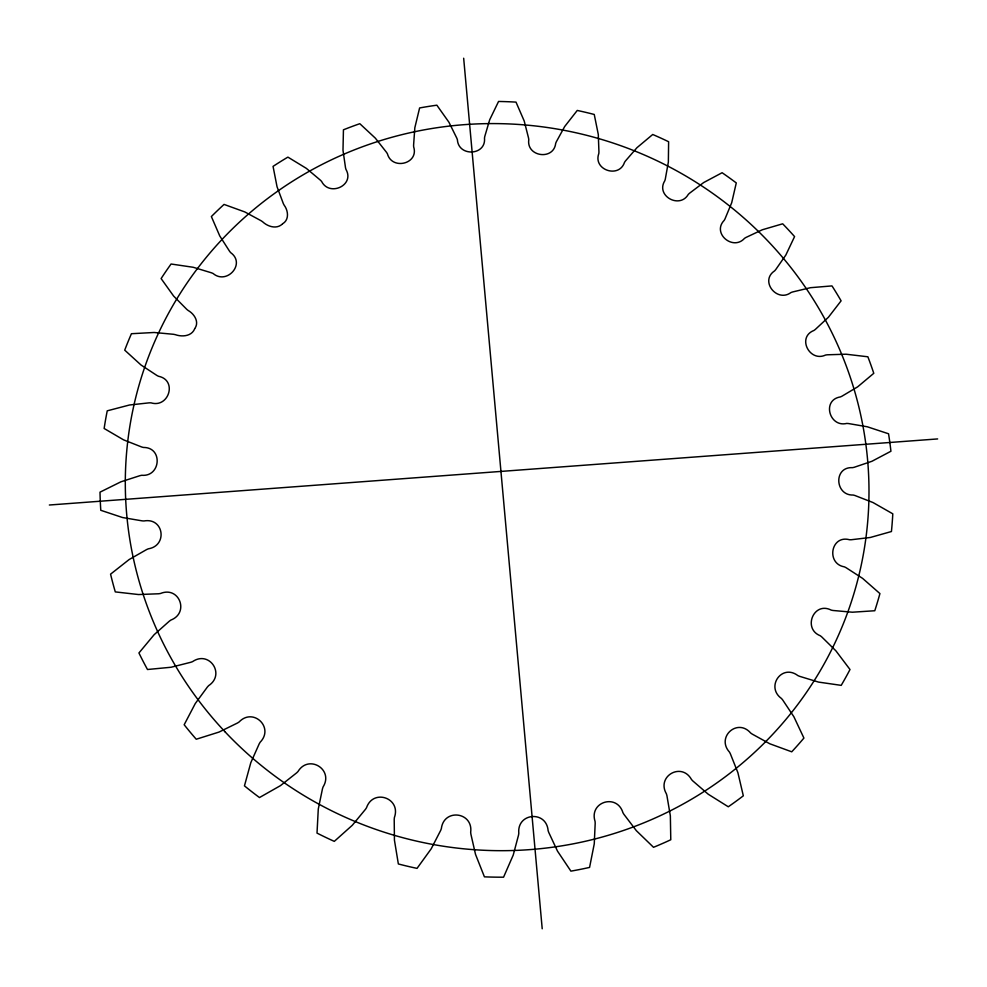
<?xml version="1.0" encoding="UTF-8"?>
<svg xmlns="http://www.w3.org/2000/svg" width="987" height="987" viewBox="0 0 987 987"><rect width="100%" height="100%" fill="white"/><g stroke="black" fill="none" stroke-linecap="round" stroke-linejoin="round"><path stroke-width="1.48" d="M194.895 328.424C199.46 321.787 194.192 313.878 188.159 310.473A61.465 58.011 -6.7 0 1 186.79 309.375L173.638 296.075L161.115 278.568A397.23 387.336 13.6 0 1 171.072 264.01L193.218 267.28L211.526 272.831A62.144 58.887 -10.9 0 1 213.155 273.535C226.837 285.12 246.071 263.726 230.711 252.672A60.886 57.283 -2.8 0 1 229.613 251.34L219.743 235.918L211.366 216.548A397.23 387.336 13.6 0 1 224.049 204.42L244.751 211.909L261.271 220.841A61.502 58.048 -6.9 0 1 262.69 221.841C267.847 226.652 276.668 229.49 282.393 223.987M194.673 328.844C191.564 336.407 182.027 337.048 175.279 334.655A62.835 59.788 -15.1 0 0 173.515 334.297L154.145 332.483L131.431 333.717A397.23 387.336 13.6 0 0 124.72 350.151L140.981 364.968L156.933 375.479A62.119 58.838 -10.7 0 0 158.525 376.281C177.611 380.143 168.9 408.31 151.011 402.844A63.513 60.713 -19.6 0 0 149.185 402.844L129.556 404.991L107.238 410.826A397.23 387.336 13.6 0 0 104.141 428.481L123.548 439.844L141.684 446.988A62.798 59.738 -14.9 0 0 143.448 447.456C163.126 447.247 160.807 477.005 141.77 475.278A64.155 61.638 -24.5 0 0 139.957 475.66L120.92 481.804L100.008 492.168A397.23 387.336 13.6 0 0 100.785 510.291L122.548 517.533L142.128 520.852A63.476 60.663 -19.4 0 0 143.979 520.963C163.83 517.348 167.827 545.663 148.371 548.809A64.723 62.526 -30 0 0 146.644 549.549L129.087 559.58L110.569 574.163A397.23 387.336 13.6 0 0 115.294 591.904L138.501 594.544L158.636 593.767A64.118 61.601 -24.2 0 0 160.499 593.483C179.264 585.784 189.59 612.791 170.911 620.058A65.191 63.328 -36.5 0 0 169.357 621.156L154.132 634.703L138.933 652.975A397.23 387.336 13.6 0 0 147.495 669.507L171.059 667.249L190.836 662.265A64.698 62.477 -29.7 0 0 192.613 661.598C209.429 650.112 225.616 674.429 208.676 685.62A65.537 63.995 -44.6 0 0 207.393 687.014L195.266 703.558L184.174 724.754A397.23 387.336 13.6 0 0 196.24 739.238L219.052 732.058L237.522 722.99A65.167 63.291 -36.2 0 0 239.125 721.953C253.215 707.161 274.46 727.567 260.173 742.199A65.747 64.488 -55.3 0 0 259.199 743.853L250.809 762.68L244.455 785.862A397.23 387.336 13.6 0 0 259.482 797.545L280.419 785.664L296.643 772.858A65.524 63.958 -44.1 0 0 298.012 771.501C308.697 754.019 333.951 769.515 323.082 786.935A65.833 64.747 -69.3 0 0 322.478 788.761L318.283 809.007L317.012 833.102A397.23 387.336 13.6 0 0 334.297 841.368L352.31 825.268L365.486 809.291A65.734 64.463 -54.6 0 0 366.535 807.674C373.271 788.28 401.339 798.125 394.405 817.483A65.833 64.723 -85.1 0 0 394.208 819.407L394.43 840.11L398.353 863.958A397.23 387.336 13.6 0 0 417.032 868.375L431.208 848.808L440.683 830.388A65.833 64.735 -68.5 0 0 441.362 828.587C443.829 808.168 473.316 811.919 470.676 832.275A65.734 64.439 81.2 0 0 470.898 834.188L475.524 854.384L484.42 876.838A397.23 387.336 13.6 0 0 503.567 877.184L513.228 855.075L518.533 835.088A65.833 64.735 -84.3 0 0 518.804 833.188C516.88 812.745 546.391 810.191 548.118 830.61A65.5 63.933 70.9 0 0 548.735 832.423L557.507 851.139L570.905 871.139A397.23 387.336 13.6 0 0 589.572 867.413L594.26 843.836L595.186 823.257A65.734 64.463 81.9 0 0 595.05 821.344C588.832 801.863 616.961 793.129 622.92 812.659A65.142 63.242 63 0 0 623.895 814.3L636.344 830.672L653.517 847.302A397.23 387.336 13.6 0 0 670.778 839.752L670.358 815.842L666.916 795.621A65.524 63.958 71.4 0 0 666.385 793.795C656.256 776.226 681.598 761.717 691.492 779.508A64.673 62.44 56.6 0 0 692.775 780.902L708.222 794.214L728.283 806.774A397.23 387.336 13.6 0 0 743.322 795.818L737.906 772.698L730.355 753.772A65.167 63.291 63.4 0 0 729.467 752.094C716.031 737.24 737.326 717.709 750.651 732.996A64.093 61.552 51.2 0 0 752.193 734.081L769.835 743.791L791.734 751.81A397.23 387.336 13.6 0 0 803.911 738.066L793.881 716.747L782.679 699.931A64.698 62.489 56.9 0 0 781.47 698.488C765.505 686.977 781.716 663.449 797.841 675.564A63.439 60.614 46.3 0 0 799.544 676.305L818.519 682.091L841.208 685.36A397.23 387.336 13.6 0 0 850.004 669.519L835.952 650.889L821.702 636.874A64.118 61.601 51.5 0 0 820.246 635.727C802.468 628.756 813.695 601.108 831.19 610.102A62.761 59.689 41.9 0 0 832.979 610.472L852.373 612.211L874.778 610.743A397.23 387.336 13.6 0 0 879.923 593.582L862.589 578.37L846.019 567.661A63.476 60.663 46.6 0 0 844.378 566.846C825.959 563.725 830.758 534.646 849.548 539.741A62.082 58.801 37.7 0 0 851.337 539.729L870.287 537.483L891.434 531.524A397.23 387.336 13.6 0 0 892.791 513.82L873.039 502.556L854.927 495.499A62.798 59.738 42.1 0 0 853.187 495.03C834.916 495.696 833.324 466.629 852.509 467.653A61.441 57.974 33.7 0 0 854.224 467.283L871.916 461.287L890.928 451.244A397.23 387.336 13.6 0 0 888.547 433.774L867.302 426.779L848.462 423.546A62.119 58.838 37.9 0 0 846.698 423.435C829.29 427.655 821.677 399.945 840.344 396.934A60.849 57.246 29.8 0 0 841.911 396.231L857.629 386.867L873.779 373.308A397.23 387.336 13.6 0 0 867.869 356.788L846.032 354.21L827.266 354.802A61.465 58.011 33.9 0 0 825.551 355.049C809.624 362.513 796.608 337.246 813.917 330.472A60.355 56.641 26.1 0 0 815.274 329.485L828.426 317.246L841.097 300.838A397.23 387.336 13.6 0 0 831.992 285.909L810.463 287.698L792.549 291.979A60.886 57.283 30 0 0 790.945 292.559C777.003 302.91 759.41 280.974 774.598 270.882A59.973 56.173 22.4 0 0 775.696 269.636L785.812 255.102L794.572 236.596A397.23 387.336 13.6 0 0 782.679 223.802L762.309 229.774L745.938 237.472A60.38 56.666 26.3 0 0 744.506 238.36C733.008 251.179 711.701 233.216 724.187 220.372A59.713 55.852 18.8 0 0 724.989 218.941L731.7 202.742L736.277 182.928A397.23 387.336 13.6 0 0 722.102 172.725L703.682 182.546L689.457 193.292A59.985 56.197 22.6 0 0 688.26 194.439C679.599 209.293 655.442 195.747 664.794 180.794A59.578 55.704 15.2 0 0 665.275 179.239L668.359 162.053L668.618 141.733A397.23 387.336 13.6 0 0 652.728 134.491L636.936 147.717L625.4 161.041A59.726 55.864 19 0 0 624.487 162.399C619.009 178.758 592.854 169.937 598.801 153.59A59.59 55.716 11.6 0 0 598.936 151.961L598.295 134.479L594.248 114.467A397.23 387.336 13.6 0 0 577.259 110.445L564.687 126.521L556.286 141.869A59.578 55.704 15.4 0 0 555.681 143.374C553.682 160.671 526.342 156.81 528.773 139.735A59.726 55.889 8 0 0 528.563 138.106L524.22 121.031L516.004 102.117A397.23 387.336 13.6 0 0 498.558 101.464L489.7 119.748L484.765 136.502A59.578 55.704 11.8 0 0 484.494 138.118C486.172 155.675 458.486 156.933 457.4 139.784A60.01 56.21 4.4 0 0 456.845 138.229L448.937 122.24L436.846 105.19A397.23 387.336 13.6 0 0 419.611 107.953L414.836 127.718L413.59 145.225A59.713 55.864 8.2 0 0 413.664 146.866C419.08 163.953 391.962 170.455 387.435 153.836A60.404 56.703 0.7 0 0 386.559 152.405L375.356 138.168L359.811 123.696A397.23 387.336 13.6 0 0 343.439 129.803L342.995 150.283L345.524 167.815A59.985 56.197 4.6 0 0 345.968 169.419C355.036 185.26 329.461 196.981 321.639 181.472A60.91 57.32 -3 0 0 320.467 180.239L306.352 168.37L287.896 157.118A397.23 387.336 13.6 0 0 273.054 166.384L277.039 186.74L283.331 203.593A60.38 56.666 0.9 0 0 284.108 205.086C288.216 210.527 289.438 219.645 282.763 223.691M49.35 505.011L937.65 438.931M463.668 58.221L542.208 928.779M225.307 732.095A372.358 363.031 13.6 0 0 852.793 597.295A372.358 363.031 13.6 0 0 413.343 132.011A372.358 363.031 13.6 0 0 225.307 732.095"/></g></svg>
